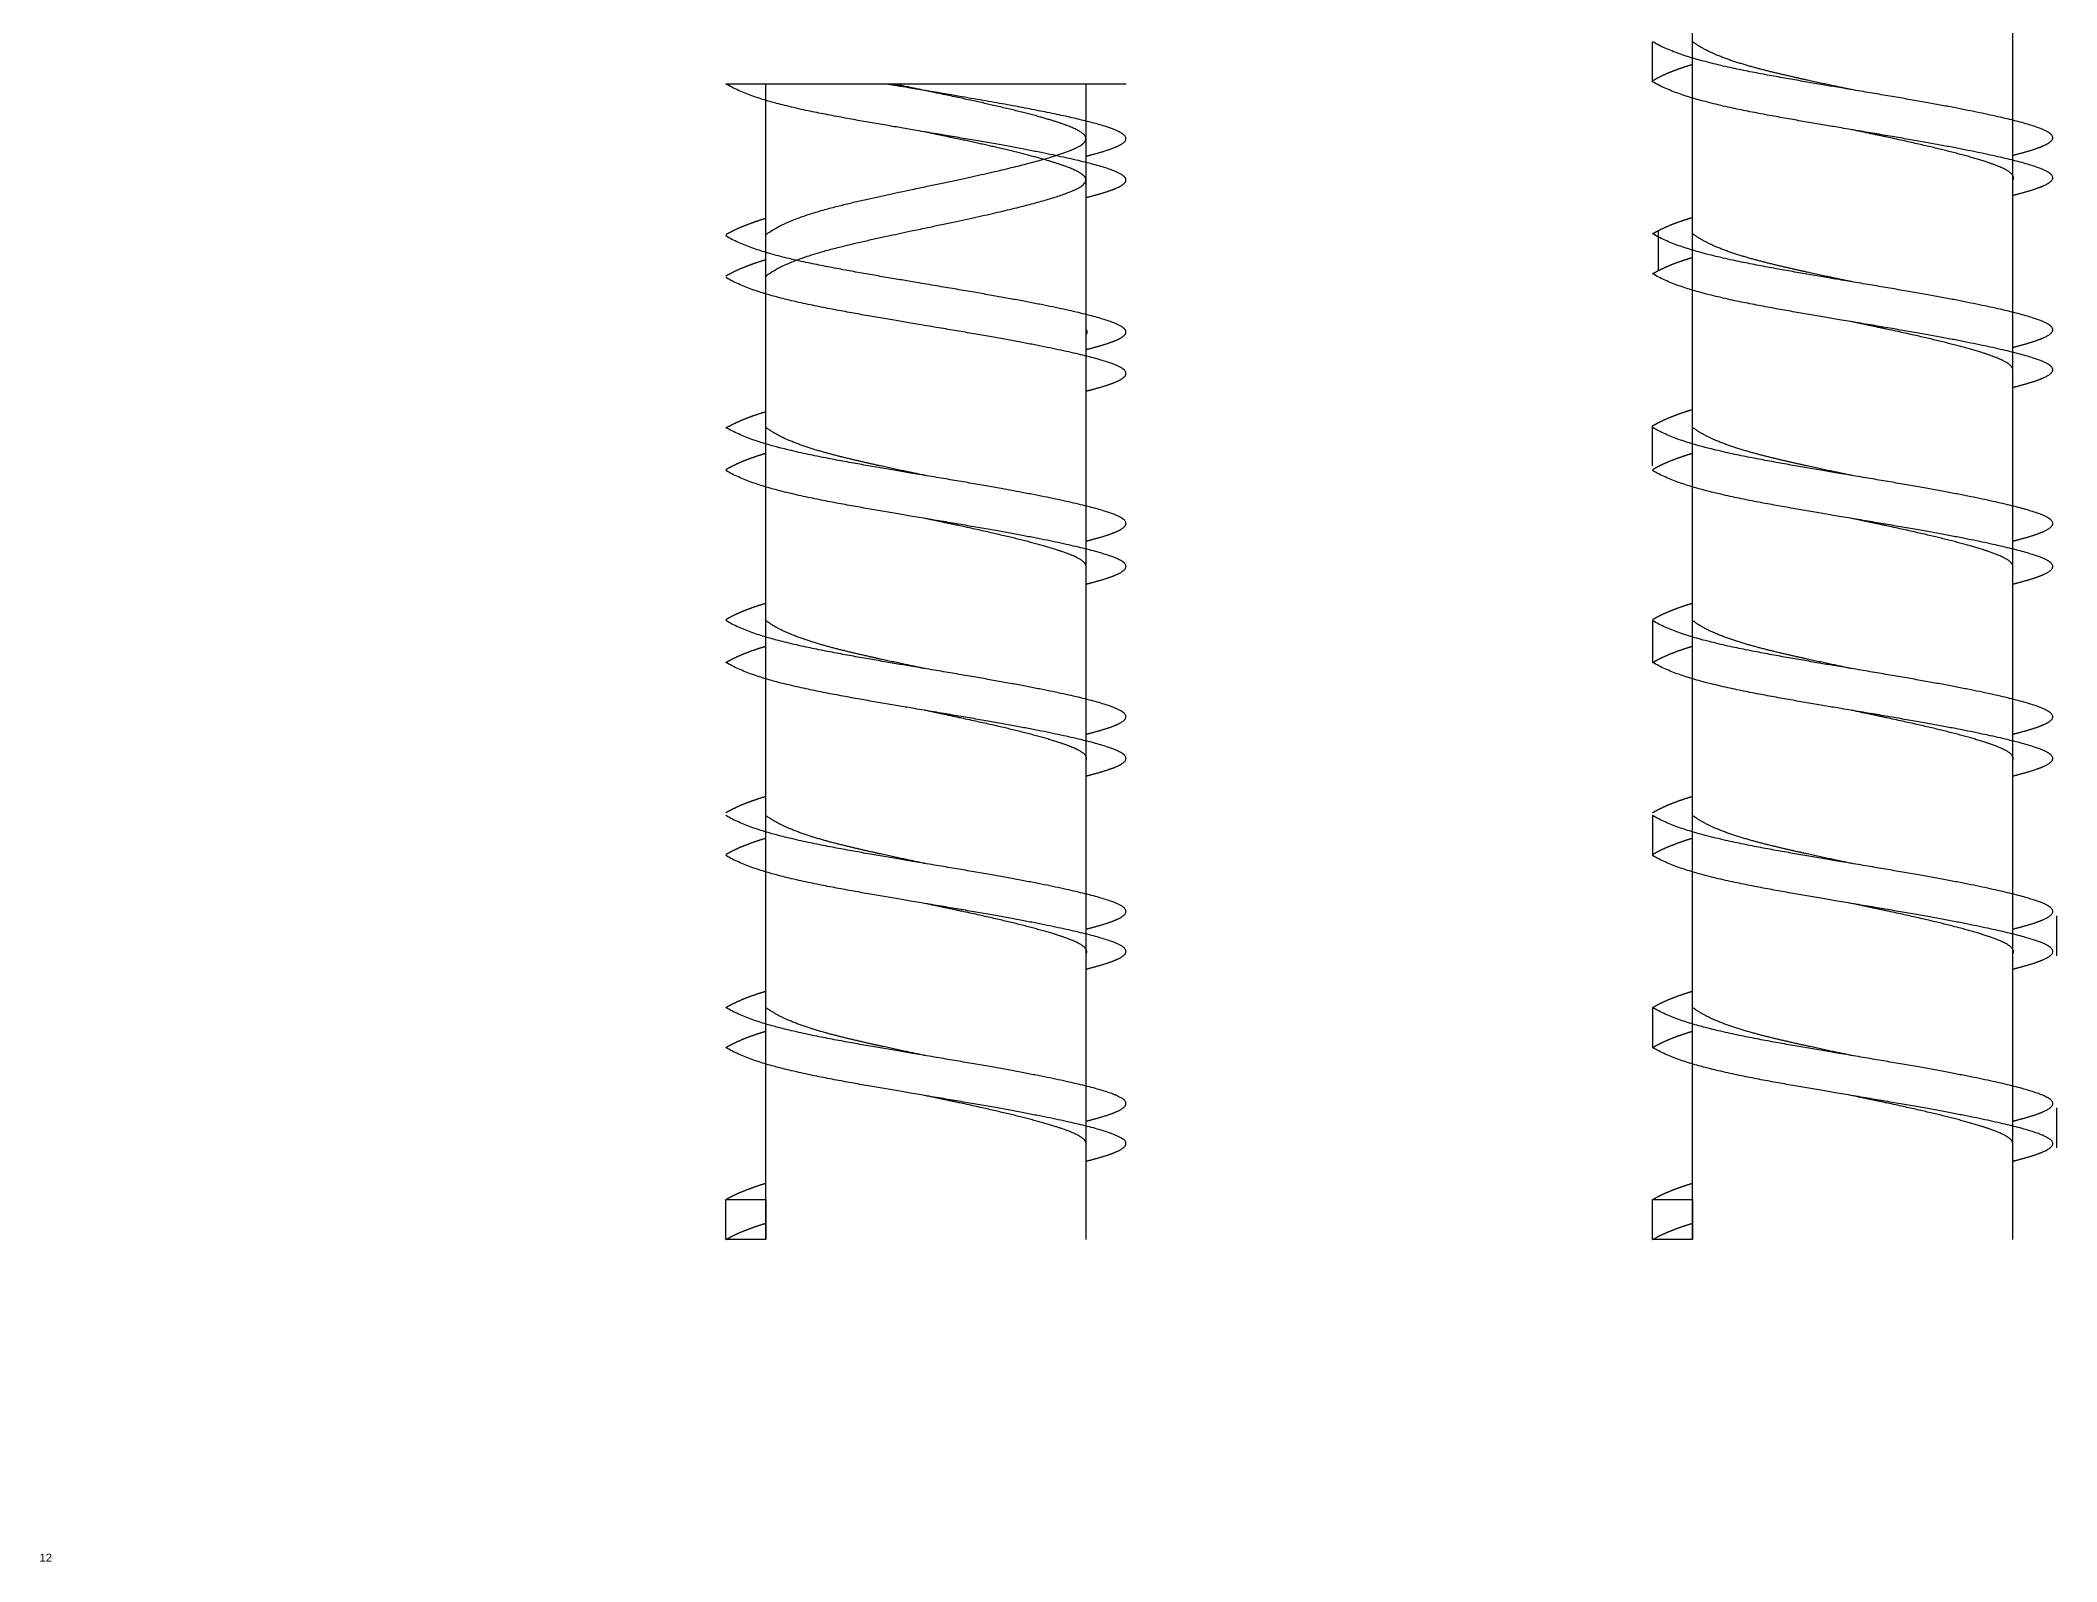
# Model space of a CAD drawing. Header units: inches. Extents: x 64 to 1097, y 13 to 822.
# Drawn here: x 593 to 1097, y 66 to 446 of the extents above; entities that cross this region are included whole.
import ezdxf

# ---------------------------------------------------------------- set-up
doc = ezdxf.new("R2010")
doc.units = ezdxf.units.IN
doc.header["$MEASUREMENT"] = 0
doc.layers.add('constuct', color=2, linetype='Continuous')
doc.layers.add('Inner', color=3, linetype='Continuous')
doc.styles.get("Standard").update_dxf_attribs({"font": 'arial.ttf'})

msp = doc.modelspace()

# ---------------------------------------------------------------- linework, layer by layer
at = {"layer": 'constuct'}
for p, q in [((995.8, 436.06), (995.8, 446.06)), ((997.26, 388.93), (997.26, 398.93)), ((995.8, 340.06), (995.8, 350.06)), ((995.8, 301.38), (995.8, 290.94)), ((995.8, 252.68), (995.8, 242.68)), ((1096.77, 217.62), (1096.77, 227.62)), ((995.8, 204.68), (995.8, 194.68)), ((1096.77, 169.62), (1096.77, 179.62)), ((764.22, 156.68), (774.22, 156.68)), ((764.22, 146.68), (764.22, 156.68)), ((774.22, 156.68), (774.22, 146.68)), ((995.8, 156.68), (1005.8, 156.68)), ((995.8, 146.68), (995.8, 156.68)), ((1005.8, 156.68), (1005.8, 146.68)), ((774.22, 146.68), (764.22, 146.68)), ((1005.8, 146.68), (995.8, 146.68))]:
    msp.add_line(p, q, dxfattribs=at)
for points, knots in [([(1085.8, 417.68), (1087.41, 418.08), (1091.64, 419.22), (1096.77, 421), (1098.83, 423.36), (1087.4, 426.44), (1070.8, 430.06), (1045.8, 434.06), (1020.8, 438.06), (1002.5, 442.06), (995.8, 446.06)], [2.4674, 2.4674, 2.4674, 2.4674, 2.4674, 2.4674, 2.4674, 3, 4, 5, 6, 7, 7, 7, 7, 7, 7, 7]), ([(854.22, 407.13), (855.83, 407.53), (860.06, 408.66), (865.19, 410.44), (867.24, 412.81), (855.81, 415.88), (839.22, 419.51), (814.22, 423.51), (789.22, 427.51), (770.92, 431.51), (764.22, 435.51)], [2.4674, 2.4674, 2.4674, 2.4674, 2.4674, 2.4674, 2.4674, 3, 4, 5, 6, 7, 7, 7, 7, 7, 7, 7]), ([(854.22, 417.47), (855.83, 417.87), (860.06, 419), (865.19, 420.78), (867.24, 423.14), (857.91, 425.66), (845.14, 428.53), (828.54, 431.45), (814.12, 433.83), (805.52, 435.29), (804.27, 435.51)], [2.4674, 2.4674, 2.4674, 2.4674, 2.4674, 2.4674, 2.4674, 3, 4, 5, 6, 6.1679, 6.1679, 6.1679, 6.1679, 6.1679, 6.1679, 6.1679]), ([(1085.8, 407.68), (1087.41, 408.08), (1091.64, 409.22), (1096.77, 411), (1098.83, 413.36), (1087.4, 416.44), (1070.8, 420.06), (1045.8, 424.06), (1020.8, 428.06), (1002.5, 432.06), (995.8, 436.06)], [2.4674, 2.4674, 2.4674, 2.4674, 2.4674, 2.4674, 2.4674, 3, 4, 5, 6, 7, 7, 7, 7, 7, 7, 7]), ([(1085.8, 369.68), (1087.41, 370.08), (1091.64, 371.22), (1096.77, 373), (1098.83, 375.36), (1087.4, 378.44), (1070.8, 382.06), (1045.8, 386.06), (1020.8, 390.06), (1002.5, 394.06), (995.8, 398.06)], [2.4674, 2.4674, 2.4674, 2.4674, 2.4674, 2.4674, 2.4674, 3, 4, 5, 6, 7, 7, 7, 7, 7, 7, 7]), ([(854.22, 369.13), (855.83, 369.53), (860.06, 370.67), (865.19, 372.45), (867.24, 374.81), (855.81, 377.88), (839.22, 381.51), (814.22, 385.51), (789.22, 389.51), (770.92, 393.51), (764.22, 397.51)], [2.4674, 2.4674, 2.4674, 2.4674, 2.4674, 2.4674, 2.4674, 3, 4, 5, 6, 7, 7, 7, 7, 7, 7, 7]), ([(1085.8, 359.68), (1087.41, 360.08), (1091.64, 361.22), (1096.77, 363), (1098.83, 365.36), (1087.4, 368.44), (1070.8, 372.06), (1045.8, 376.06), (1020.8, 380.06), (1002.5, 384.06), (995.8, 388.06)], [2.4674, 2.4674, 2.4674, 2.4674, 2.4674, 2.4674, 2.4674, 3, 4, 5, 6, 7, 7, 7, 7, 7, 7, 7]), ([(854.22, 358.75), (855.83, 359.15), (860.06, 360.29), (865.19, 362.07), (867.24, 364.43), (855.81, 367.51), (839.22, 371.13), (814.22, 375.13), (789.22, 379.13), (770.92, 383.13), (764.22, 387.13)], [2.4674, 2.4674, 2.4674, 2.4674, 2.4674, 2.4674, 2.4674, 3, 4, 5, 6, 7, 7, 7, 7, 7, 7, 7]), ([(854.22, 321.27), (855.83, 321.68), (860.06, 322.81), (865.19, 324.59), (867.24, 326.95), (855.81, 330.03), (839.22, 333.65), (814.22, 337.65), (789.22, 341.65), (770.92, 345.65), (764.22, 349.65)], [2.4674, 2.4674, 2.4674, 2.4674, 2.4674, 2.4674, 2.4674, 3, 4, 5, 6, 7, 7, 7, 7, 7, 7, 7]), ([(1085.8, 321.27), (1087.41, 321.68), (1091.64, 322.81), (1096.77, 324.59), (1098.83, 326.95), (1087.4, 330.03), (1070.8, 333.65), (1045.8, 337.65), (1020.8, 341.65), (1002.5, 345.65), (995.8, 349.65)], [2.4674, 2.4674, 2.4674, 2.4674, 2.4674, 2.4674, 2.4674, 3, 4, 5, 6, 7, 7, 7, 7, 7, 7, 7]), ([(854.22, 310.52), (855.83, 310.92), (860.06, 312.06), (865.19, 313.84), (867.24, 316.2), (855.81, 319.28), (839.22, 322.9), (814.22, 326.9), (789.22, 330.9), (770.92, 334.9), (764.22, 338.9)], [2.4674, 2.4674, 2.4674, 2.4674, 2.4674, 2.4674, 2.4674, 3, 4, 5, 6, 7, 7, 7, 7, 7, 7, 7]), ([(1085.8, 310.52), (1087.41, 310.92), (1091.64, 312.06), (1096.77, 313.84), (1098.83, 316.2), (1087.4, 319.28), (1070.8, 322.9), (1045.8, 326.9), (1020.8, 330.9), (1002.5, 334.9), (995.8, 338.9)], [2.4674, 2.4674, 2.4674, 2.4674, 2.4674, 2.4674, 2.4674, 3, 4, 5, 6, 7, 7, 7, 7, 7, 7, 7]), ([(854.22, 273), (855.83, 273.4), (860.06, 274.53), (865.19, 276.31), (867.24, 278.67), (855.81, 281.75), (839.22, 285.38), (814.22, 289.38), (789.22, 293.38), (770.92, 297.38), (764.22, 301.38)], [2.4674, 2.4674, 2.4674, 2.4674, 2.4674, 2.4674, 2.4674, 3, 4, 5, 6, 7, 7, 7, 7, 7, 7, 7]), ([(1085.8, 273), (1087.41, 273.4), (1091.64, 274.53), (1096.77, 276.31), (1098.83, 278.67), (1087.4, 281.75), (1070.8, 285.38), (1045.8, 289.38), (1020.8, 293.38), (1002.5, 297.38), (995.8, 301.38)], [2.4674, 2.4674, 2.4674, 2.4674, 2.4674, 2.4674, 2.4674, 3, 4, 5, 6, 7, 7, 7, 7, 7, 7, 7]), ([(854.22, 262.56), (855.83, 262.96), (860.06, 264.09), (865.19, 265.87), (867.24, 268.23), (855.81, 271.31), (839.22, 274.94), (814.22, 278.94), (789.22, 282.94), (770.92, 286.94), (764.22, 290.94)], [2.4674, 2.4674, 2.4674, 2.4674, 2.4674, 2.4674, 2.4674, 3, 4, 5, 6, 7, 7, 7, 7, 7, 7, 7]), ([(1085.8, 262.56), (1087.41, 262.96), (1091.64, 264.09), (1096.77, 265.87), (1098.83, 268.23), (1087.4, 271.31), (1070.8, 274.94), (1045.8, 278.94), (1020.8, 282.94), (1002.5, 286.94), (995.8, 290.94)], [2.4674, 2.4674, 2.4674, 2.4674, 2.4674, 2.4674, 2.4674, 3, 4, 5, 6, 7, 7, 7, 7, 7, 7, 7]), ([(854.22, 224.3), (855.83, 224.7), (860.06, 225.84), (865.19, 227.62), (867.24, 229.98), (855.81, 233.06), (839.22, 236.68), (814.22, 240.68), (789.22, 244.68), (770.92, 248.68), (764.22, 252.68)], [2.4674, 2.4674, 2.4674, 2.4674, 2.4674, 2.4674, 2.4674, 3, 4, 5, 6, 7, 7, 7, 7, 7, 7, 7]), ([(1085.8, 224.3), (1087.41, 224.7), (1091.64, 225.84), (1096.77, 227.62), (1098.83, 229.98), (1087.4, 233.06), (1070.8, 236.68), (1045.8, 240.68), (1020.8, 244.68), (1002.5, 248.68), (995.8, 252.68)], [2.4674, 2.4674, 2.4674, 2.4674, 2.4674, 2.4674, 2.4674, 3, 4, 5, 6, 7, 7, 7, 7, 7, 7, 7]), ([(854.22, 214.3), (855.83, 214.7), (860.06, 215.84), (865.19, 217.62), (867.24, 219.98), (855.81, 223.06), (839.22, 226.68), (814.22, 230.68), (789.22, 234.68), (770.92, 238.68), (764.22, 242.68)], [2.4674, 2.4674, 2.4674, 2.4674, 2.4674, 2.4674, 2.4674, 3, 4, 5, 6, 7, 7, 7, 7, 7, 7, 7]), ([(1085.8, 214.3), (1087.41, 214.7), (1091.64, 215.84), (1096.77, 217.62), (1098.83, 219.98), (1087.4, 223.06), (1070.8, 226.68), (1045.8, 230.68), (1020.8, 234.68), (1002.5, 238.68), (995.8, 242.68)], [2.4674, 2.4674, 2.4674, 2.4674, 2.4674, 2.4674, 2.4674, 3, 4, 5, 6, 7, 7, 7, 7, 7, 7, 7]), ([(854.22, 176.3), (855.83, 176.7), (860.06, 177.84), (865.19, 179.62), (867.24, 181.98), (855.81, 185.06), (839.22, 188.68), (814.22, 192.68), (789.22, 196.68), (770.92, 200.68), (764.22, 204.68)], [2.4674, 2.4674, 2.4674, 2.4674, 2.4674, 2.4674, 2.4674, 3, 4, 5, 6, 7, 7, 7, 7, 7, 7, 7]), ([(1085.8, 176.3), (1087.41, 176.7), (1091.64, 177.84), (1096.77, 179.62), (1098.83, 181.98), (1087.4, 185.06), (1070.8, 188.68), (1045.8, 192.68), (1020.8, 196.68), (1002.5, 200.68), (995.8, 204.68)], [2.4674, 2.4674, 2.4674, 2.4674, 2.4674, 2.4674, 2.4674, 3, 4, 5, 6, 7, 7, 7, 7, 7, 7, 7]), ([(854.22, 166.3), (855.83, 166.7), (860.06, 167.84), (865.19, 169.62), (867.24, 171.98), (855.81, 175.06), (839.22, 178.68), (814.22, 182.68), (789.22, 186.68), (770.92, 190.68), (764.22, 194.68)], [2.4674, 2.4674, 2.4674, 2.4674, 2.4674, 2.4674, 2.4674, 3, 4, 5, 6, 7, 7, 7, 7, 7, 7, 7]), ([(1085.8, 166.3), (1087.41, 166.7), (1091.64, 167.84), (1096.77, 169.62), (1098.83, 171.98), (1087.4, 175.06), (1070.8, 178.68), (1045.8, 182.68), (1020.8, 186.68), (1002.5, 190.68), (995.8, 194.68)], [2.4674, 2.4674, 2.4674, 2.4674, 2.4674, 2.4674, 2.4674, 3, 4, 5, 6, 7, 7, 7, 7, 7, 7, 7])]:
    msp.add_open_spline(points, degree=6, knots=knots, dxfattribs=at)
for points in [[(995.8, 436.32), (997.26, 437.19), (998.84, 437.97), (1000.51, 438.67), (1002.23, 439.3), (1004, 439.88), (1005.8, 440.42)], [(764.22, 397.85), (765.68, 398.72), (767.26, 399.5), (768.92, 400.19), (770.65, 400.83), (772.42, 401.41), (774.22, 401.95)], [(995.8, 398.06), (997.26, 398.93), (998.84, 399.71), (1000.51, 400.41), (1002.23, 401.05), (1004, 401.63), (1005.8, 402.17)], [(764.22, 387.51), (765.68, 388.38), (767.26, 389.16), (768.92, 389.86), (770.65, 390.49), (772.42, 391.07), (774.22, 391.61)], [(995.8, 388.06), (997.26, 388.93), (998.84, 389.71), (1000.51, 390.41), (1002.23, 391.05), (1004, 391.63), (1005.8, 392.17)], [(764.22, 349.51), (765.68, 350.38), (767.26, 351.16), (768.92, 351.86), (770.65, 352.49), (772.42, 353.08), (774.22, 353.61)], [(995.8, 350.06), (997.26, 350.93), (998.84, 351.71), (1000.51, 352.41), (1002.23, 353.05), (1004, 353.63), (1005.8, 354.17)], [(764.22, 339.13), (765.68, 340), (767.26, 340.78), (768.92, 341.48), (770.65, 342.11), (772.42, 342.7), (774.22, 343.23)], [(995.8, 339.13), (997.26, 340), (998.84, 340.78), (1000.51, 341.48), (1002.23, 342.11), (1004, 342.7), (1005.8, 343.23)], [(764.22, 301.65), (765.68, 302.53), (767.26, 303.3), (768.92, 304), (770.65, 304.64), (772.42, 305.22), (774.22, 305.76)], [(995.8, 301.65), (997.26, 302.53), (998.84, 303.3), (1000.51, 304), (1002.23, 304.64), (1004, 305.22), (1005.8, 305.76)], [(764.22, 290.9), (765.68, 291.77), (767.26, 292.55), (768.92, 293.25), (770.65, 293.88), (772.42, 294.47), (774.22, 295)], [(995.8, 290.9), (997.26, 291.77), (998.84, 292.55), (1000.51, 293.25), (1002.23, 293.88), (1004, 294.47), (1005.8, 295)], [(764.22, 253.38), (765.68, 254.25), (767.26, 255.03), (768.92, 255.73), (770.65, 256.36), (772.42, 256.94), (774.22, 257.48)], [(995.8, 253.38), (997.26, 254.25), (998.84, 255.03), (1000.51, 255.73), (1002.23, 256.36), (1004, 256.94), (1005.8, 257.48)], [(764.22, 242.94), (765.68, 243.81), (767.26, 244.59), (768.92, 245.28), (770.65, 245.92), (772.42, 246.5), (774.22, 247.04)], [(995.8, 242.94), (997.26, 243.81), (998.84, 244.59), (1000.51, 245.28), (1002.23, 245.92), (1004, 246.5), (1005.8, 247.04)], [(764.22, 204.68), (765.68, 205.55), (767.26, 206.33), (768.92, 207.03), (770.65, 207.66), (772.42, 208.25), (774.22, 208.78)], [(995.8, 204.68), (997.26, 205.55), (998.84, 206.33), (1000.51, 207.03), (1002.23, 207.66), (1004, 208.25), (1005.8, 208.78)], [(764.22, 194.68), (765.68, 195.55), (767.26, 196.33), (768.92, 197.03), (770.65, 197.66), (772.42, 198.25), (774.22, 198.78)], [(995.8, 194.68), (997.26, 195.55), (998.84, 196.33), (1000.51, 197.03), (1002.23, 197.66), (1004, 198.25), (1005.8, 198.78)], [(764.22, 156.68), (765.68, 157.55), (767.26, 158.33), (768.92, 159.03), (770.65, 159.66), (772.42, 160.25), (774.22, 160.78)], [(995.8, 156.68), (997.26, 157.55), (998.84, 158.33), (1000.51, 159.03), (1002.23, 159.66), (1004, 160.25), (1005.8, 160.78)], [(764.22, 146.68), (765.68, 147.55), (767.26, 148.33), (768.92, 149.03), (770.65, 149.66), (772.42, 150.25), (774.22, 150.78)], [(995.8, 146.68), (997.26, 147.55), (998.84, 148.33), (1000.51, 149.03), (1002.23, 149.66), (1004, 150.25), (1005.8, 150.78)]]:
    msp.add_open_spline(points, degree=6, dxfattribs=at)
at = {"layer": 'Inner'}
for p, q in [((1005.8, 340.06), (1005.8, 628.89)), ((1085.8, 340.06), (1085.8, 628.89)), ((764.22, 435.51), (864.22, 435.51)), ((774.22, 146.68), (774.22, 435.51)), ((854.22, 146.68), (854.22, 435.51)), ((1005.8, 146.68), (1005.8, 435.51)), ((1085.8, 146.68), (1085.8, 435.51))]:
    msp.add_line(p, q, dxfattribs=at)
for points, knots in [([(1045.54, 434.08), (1045.23, 434.15), (1039.47, 435.36), (1033.15, 436.7), (1026.28, 438.2), (1018.9, 439.95), (1011.16, 442.06), (1005.8, 446.06)], [5.942701, 5.942701, 5.942701, 5.942701, 5.942701, 5.942701, 5.942701, 6, 7, 7, 7, 7, 7, 7, 7]), ([(774.22, 397.85), (779.58, 401.85), (794.22, 405.85), (814.22, 409.85), (834.22, 413.85), (848.86, 417.85), (860.34, 421.85), (850.45, 425.29), (838.95, 428.54), (825.66, 431.44), (814.12, 433.82), (807.22, 435.29), (806.21, 435.51)], [0, 0, 0, 0, 0, 0, 0, 1, 2, 3, 4, 5, 6, 6.169147, 6.169147, 6.169147, 6.169147, 6.169147, 6.169147, 6.169147]), ([(774.22, 387.51), (779.58, 391.51), (794.22, 395.51), (814.22, 399.51), (834.22, 403.51), (848.86, 407.51), (860.23, 411.47), (850.99, 414.77), (840.34, 417.8), (828.67, 420.44), (819.06, 422.45), (813.96, 423.53)], [0, 0, 0, 0, 0, 0, 0, 1, 2, 3, 4, 5, 5.942701, 5.942701, 5.942701, 5.942701, 5.942701, 5.942701, 5.942701]), ([(1085.8, 411.47), (1086.06, 411.91), (1086.13, 413.03), (1083.84, 414.8), (1077.91, 416.64), (1070.52, 418.67), (1060.25, 420.99), (1050.64, 423.01), (1045.54, 424.08)], [3.354423, 3.354423, 3.354423, 3.354423, 3.354423, 3.354423, 3.354423, 4, 5, 5.942701, 5.942701, 5.942701, 5.942701, 5.942701, 5.942701, 5.942701]), ([(1045.54, 386.08), (1045.23, 386.15), (1039.47, 387.36), (1033.15, 388.7), (1026.28, 390.2), (1018.9, 391.95), (1011.16, 394.06), (1005.8, 398.06)], [5.942701, 5.942701, 5.942701, 5.942701, 5.942701, 5.942701, 5.942701, 6, 7, 7, 7, 7, 7, 7, 7]), ([(1085.8, 363.92), (1085.85, 364.29), (1085.55, 365.33), (1082.98, 367.04), (1077.27, 368.82), (1070.08, 370.77), (1060.25, 372.99), (1050.64, 375.01), (1045.54, 376.08)], [3.465226, 3.465226, 3.465226, 3.465226, 3.465226, 3.465226, 3.465226, 4, 5, 5.942701, 5.942701, 5.942701, 5.942701, 5.942701, 5.942701, 5.942701]), ([(813.96, 337.67), (813.65, 337.74), (807.89, 338.95), (801.57, 340.29), (794.7, 341.79), (787.32, 343.54), (779.58, 345.65), (774.22, 349.65)], [5.942701, 5.942701, 5.942701, 5.942701, 5.942701, 5.942701, 5.942701, 6, 7, 7, 7, 7, 7, 7, 7]), ([(1045.54, 337.67), (1045.23, 337.74), (1039.47, 338.95), (1033.15, 340.29), (1026.28, 341.79), (1018.9, 343.54), (1011.16, 345.65), (1005.8, 349.65)], [5.942701, 5.942701, 5.942701, 5.942701, 5.942701, 5.942701, 5.942701, 6, 7, 7, 7, 7, 7, 7, 7]), ([(854.22, 314.67), (854.31, 315.05), (854.07, 316.11), (851.55, 317.83), (845.81, 319.62), (838.58, 321.59), (828.67, 323.83), (819.06, 325.85), (813.96, 326.92)], [3.444178, 3.444178, 3.444178, 3.444178, 3.444178, 3.444178, 3.444178, 4, 5, 5.942701, 5.942701, 5.942701, 5.942701, 5.942701, 5.942701, 5.942701]), ([(1085.8, 314.67), (1085.89, 315.05), (1085.65, 316.11), (1083.13, 317.83), (1077.39, 319.62), (1070.16, 321.59), (1060.25, 323.83), (1050.64, 325.85), (1045.54, 326.92)], [3.444178, 3.444178, 3.444178, 3.444178, 3.444178, 3.444178, 3.444178, 4, 5, 5.942701, 5.942701, 5.942701, 5.942701, 5.942701, 5.942701, 5.942701]), ([(813.96, 289.4), (813.65, 289.46), (807.89, 290.68), (801.57, 292.01), (794.7, 293.52), (787.32, 295.26), (779.58, 297.38), (774.22, 301.38)], [5.942701, 5.942701, 5.942701, 5.942701, 5.942701, 5.942701, 5.942701, 6, 7, 7, 7, 7, 7, 7, 7]), ([(1045.54, 289.4), (1045.23, 289.46), (1039.47, 290.68), (1033.15, 292.01), (1026.28, 293.52), (1018.9, 295.26), (1011.16, 297.38), (1005.8, 301.38)], [5.942701, 5.942701, 5.942701, 5.942701, 5.942701, 5.942701, 5.942701, 6, 7, 7, 7, 7, 7, 7, 7]), ([(854.22, 266.42), (854.44, 266.85), (854.44, 267.96), (852.1, 269.71), (846.21, 271.55), (838.86, 273.57), (828.67, 275.86), (819.06, 277.88), (813.96, 278.96)], [3.374164, 3.374164, 3.374164, 3.374164, 3.374164, 3.374164, 3.374164, 4, 5, 5.942701, 5.942701, 5.942701, 5.942701, 5.942701, 5.942701, 5.942701]), ([(1085.8, 266.42), (1086.02, 266.85), (1086.02, 267.96), (1083.68, 269.71), (1077.79, 271.55), (1070.44, 273.57), (1060.25, 275.86), (1050.64, 277.88), (1045.54, 278.96)], [3.374164, 3.374164, 3.374164, 3.374164, 3.374164, 3.374164, 3.374164, 4, 5, 5.942701, 5.942701, 5.942701, 5.942701, 5.942701, 5.942701, 5.942701]), ([(813.96, 240.7), (813.65, 240.77), (807.89, 241.98), (801.57, 243.32), (794.7, 244.82), (787.32, 246.57), (779.58, 248.68), (774.22, 252.68)], [5.942701, 5.942701, 5.942701, 5.942701, 5.942701, 5.942701, 5.942701, 6, 7, 7, 7, 7, 7, 7, 7]), ([(1045.54, 240.7), (1045.23, 240.77), (1039.47, 241.98), (1033.15, 243.32), (1026.28, 244.82), (1018.9, 246.57), (1011.16, 248.68), (1005.8, 252.68)], [5.942701, 5.942701, 5.942701, 5.942701, 5.942701, 5.942701, 5.942701, 6, 7, 7, 7, 7, 7, 7, 7]), ([(854.22, 218.08), (854.48, 218.53), (854.55, 219.65), (852.26, 221.42), (846.32, 223.26), (838.94, 225.29), (828.67, 227.61), (819.06, 229.63), (813.96, 230.7)], [3.354423, 3.354423, 3.354423, 3.354423, 3.354423, 3.354423, 3.354423, 4, 5, 5.942701, 5.942701, 5.942701, 5.942701, 5.942701, 5.942701, 5.942701]), ([(1085.8, 218.08), (1086.06, 218.53), (1086.13, 219.65), (1083.84, 221.42), (1077.91, 223.26), (1070.52, 225.29), (1060.25, 227.61), (1050.64, 229.63), (1045.54, 230.7)], [3.354423, 3.354423, 3.354423, 3.354423, 3.354423, 3.354423, 3.354423, 4, 5, 5.942701, 5.942701, 5.942701, 5.942701, 5.942701, 5.942701, 5.942701]), ([(813.96, 192.7), (813.65, 192.77), (807.89, 193.98), (801.57, 195.32), (794.7, 196.82), (787.32, 198.57), (779.58, 200.68), (774.22, 204.68)], [5.942701, 5.942701, 5.942701, 5.942701, 5.942701, 5.942701, 5.942701, 6, 7, 7, 7, 7, 7, 7, 7]), ([(1045.54, 192.7), (1045.23, 192.77), (1039.47, 193.98), (1033.15, 195.32), (1026.28, 196.82), (1018.9, 198.57), (1011.16, 200.68), (1005.8, 204.68)], [5.942701, 5.942701, 5.942701, 5.942701, 5.942701, 5.942701, 5.942701, 6, 7, 7, 7, 7, 7, 7, 7]), ([(854.22, 170.54), (854.27, 170.9), (853.97, 171.95), (851.4, 173.65), (845.69, 175.43), (838.5, 177.39), (828.67, 179.61), (819.06, 181.63), (813.96, 182.7)], [3.465226, 3.465226, 3.465226, 3.465226, 3.465226, 3.465226, 3.465226, 4, 5, 5.942701, 5.942701, 5.942701, 5.942701, 5.942701, 5.942701, 5.942701]), ([(1085.8, 170.54), (1085.85, 170.9), (1085.55, 171.95), (1082.98, 173.65), (1077.27, 175.43), (1070.08, 177.39), (1060.25, 179.61), (1050.64, 181.63), (1045.54, 182.7)], [3.465226, 3.465226, 3.465226, 3.465226, 3.465226, 3.465226, 3.465226, 4, 5, 5.942701, 5.942701, 5.942701, 5.942701, 5.942701, 5.942701, 5.942701])]:
    msp.add_open_spline(points, degree=6, knots=knots, dxfattribs=at)
msp.add_open_spline([(854.22, 372.76), (854.41, 373.01), (854.52, 373.26), (854.56, 373.51), (854.52, 373.76), (854.41, 374.01), (854.22, 374.26)], degree=6, dxfattribs=at)

# ---------------------------------------------------------------- texts
at = {"layer": 'constuct', "insert": (592.71, 68.2), "char_height": 2, "attachment_point": 1}
msp.add_mtext_dynamic_manual_height_columns('12', width=16.578, gutter_width=1, heights=[0], dxfattribs=at)

doc.saveas('drawing.dxf')
